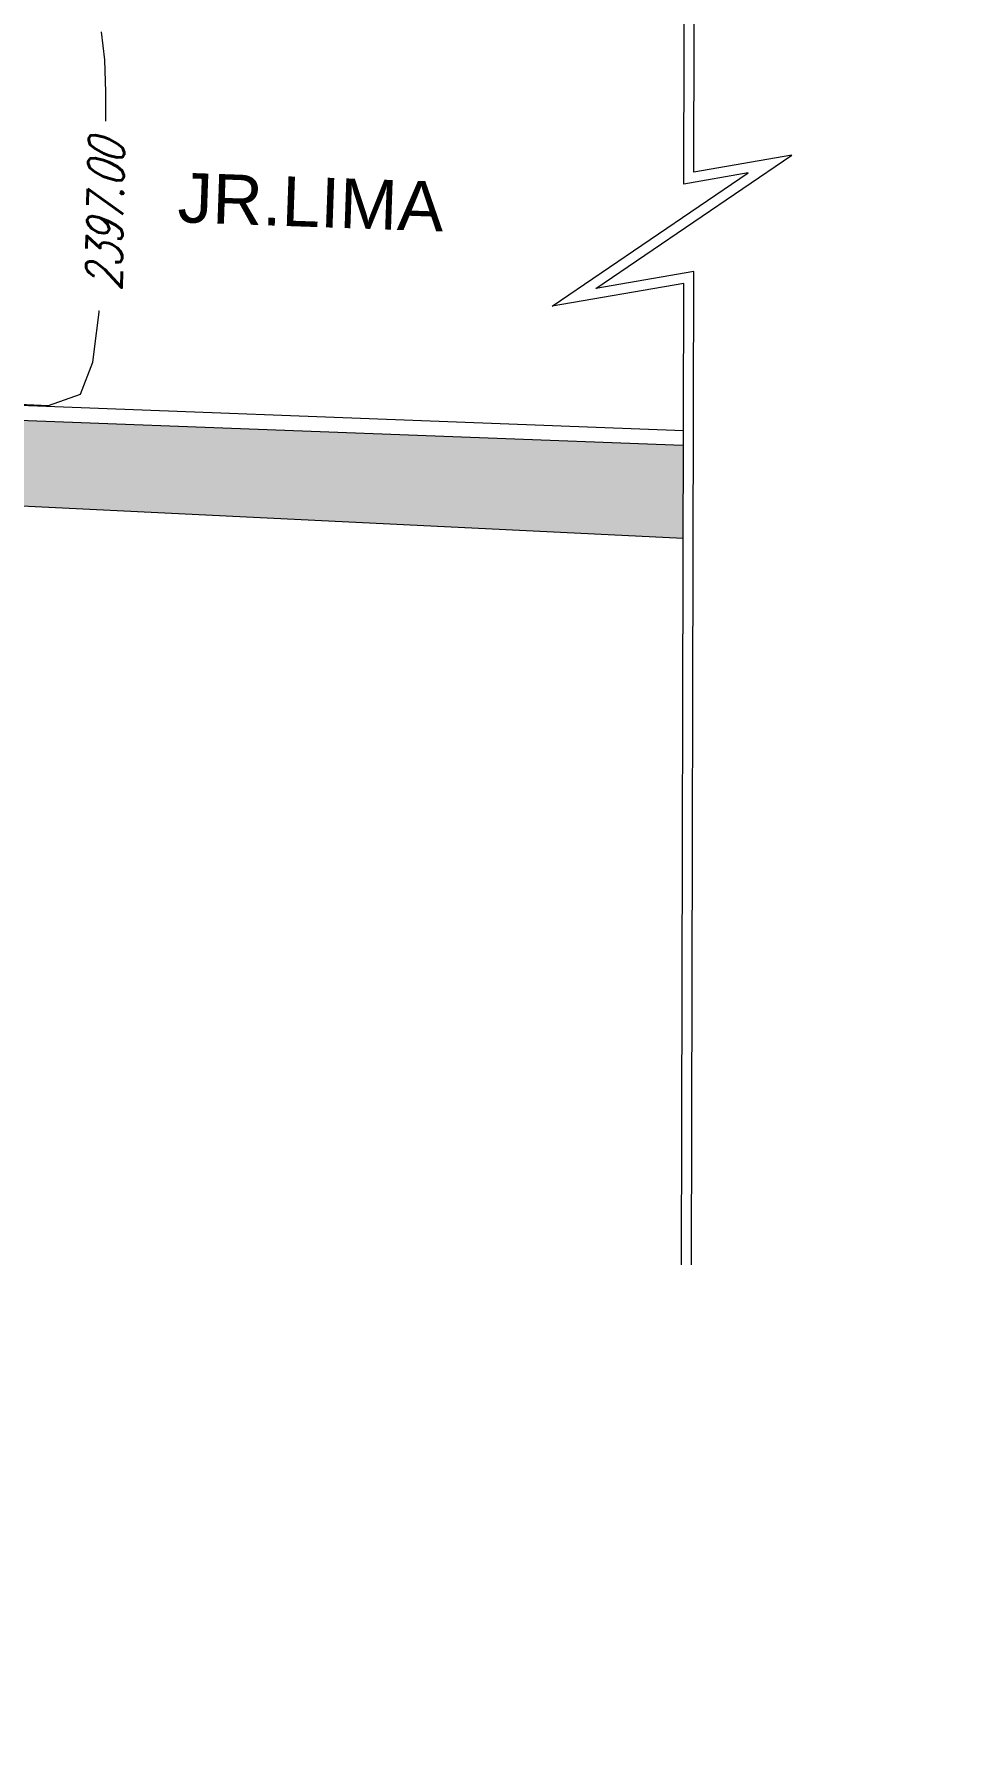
# Model space of a CAD drawing. Header units: metres. Extents: x 0 to 730306, y 0 to 8491524.
# Drawn here: x 729569.1 to 729578.52, y 8491389.66 to 8491406.98 of the extents above; entities that cross this region are included whole.
import ezdxf

# ---------------------------------------------------------------- set-up
doc = ezdxf.new("R2010")
doc.units = ezdxf.units.M
doc.layers.add('C-TOPO-MINR', color=8, linetype='Continuous')
doc.layers.add('C-TOPO-TEXT', color=7, linetype='Continuous')
for name, color, linetype, lineweight in [('CALLES', 5, 'Continuous', 18), ('HACH', 7, 'Continuous', 0), ('TEX-2', 5, 'Continuous', 5)]:
    doc.layers.add(name, color=color, linetype=linetype, lineweight=lineweight)
doc.styles.add('Arial', font='arial.ttf')
doc.styles.add('SIMPLEX', font='simplex.shx', dxfattribs={"width": 0.75, "oblique": 20, "height": 1.75})

msp = doc.modelspace()

# ---------------------------------------------------------------- hatches: boundary and pattern name
at = {"layer": 'HACH', "lineweight": 0}
h = msp.add_hatch(dxfattribs=at)
h.set_pattern_fill('AR-CONC', color=9, scale=0.003)
h.set_pattern_definition([(50, (-12.828, 1.7562), (0.546554006988, -0.047817256617), [0.05715, -0.62865]), (355, (-12.828, 1.7562), (-0.105730264275, 0.573170535717), [0.04572, -0.50292175251]), (100.4514447, (-12.78245, 1.7522), (0.44082374127, 0.525353255737), [0.0485700264, -0.5342707338]), (46.1842, (-12.828, 1.9086), (0.813237122676, -0.1261269838), [0.085725, -0.942975]), (96.63555761, (-12.7602, 1.8981), (0.712212402155, 0.74227837379), [0.07285506942, -0.80140682448]), (351.18415117, (-12.828, 1.9086), (0.712212402195, 0.74227837376), [0.06857990121, -0.75437919576]), (21, (-12.7518, 1.8705), (0.454843173807, -0.306795594561), [0.05715, -0.62865]), (326, (-12.7518, 1.8705), (0.185406085043, 0.552563898367), [0.04572, -0.50292]), (71.451445, (-12.7139, 1.84493), (0.640249257836, 0.245768306658), [0.0485700264, -0.5342698128]), (37.5, (-12.828, 1.7562), (0.0092658097518, 0.2536651166195), [0, -0.496824, 0, -0.51054, 0, -0.504825]), (7.5, (-12.828, 1.7562), (0.200458987531, 0.300541724454), [0, -0.291084, 0, -0.485394, 0, -0.192405]), (327.5, (-12.99793, 1.7562), (0.4067717855006, -0.017186231978), [0, -0.1905, 0, -0.59436, 0, -0.78867]), (317.5, (-13.07413, 1.7562), (0.444387544158, 0.0762794731), [0, -0.24765, 0, -0.394716, 0, -0.56007])])
edge = h.paths.add_edge_path()
edge.add_line((729562.736, 8491421.331), (729561.809, 8491421.371))
edge.add_line((729561.809, 8491421.371), (729561.97, 8491411.049))
edge.add_arc((729567.431, 8491413.384), 5.94, 203.1462, 247.5443)
edge.add_line((729565.163, 8491407.894), (729570.402, 8491407.594))
edge.add_line((729570.402, 8491407.594), (729575.647, 8491407.322))
edge.add_line((729575.647, 8491407.322), (729575.649, 8491408.293))
edge.add_line((729575.649, 8491408.293), (729564.89, 8491408.827))
edge.add_line((729564.89, 8491408.827), (729562.864, 8491410.948))
edge.add_line((729562.864, 8491410.948), (729562.736, 8491421.331))
h.paths.add_polyline_path([(729547.334, 8491413.259), (729524.191, 8491414.488), (729524.025, 8491411.423), (729533.985, 8491410.819), (729547.326, 8491410.01)])
edge = h.paths.add_edge_path()
edge.add_arc((729557.792, 8491416.026), 0.25, 180, 310.1578, ccw=False)
edge.add_arc((729557.792, 8491416.026), 0.25, 50.8121, 180, ccw=False)
edge.add_line((729557.95, 8491416.22), (729557.91, 8491420.972))
edge.add_arc((729557.85, 8491421.214), 0.25, 180, 283.958, ccw=False)
edge.add_arc((729557.85, 8491421.214), 0.25, 77.0119, 180, ccw=False)
edge.add_line((729557.906, 8491421.458), (729557.905, 8491421.542))
edge.add_line((729557.905, 8491421.542), (729557.068, 8491421.579))
edge.add_line((729557.068, 8491421.579), (729557.125, 8491412.739))
edge.add_line((729557.125, 8491412.739), (729554.047, 8491412.902))
edge.add_line((729554.047, 8491412.902), (729551.214, 8491413.078))
edge.add_line((729551.214, 8491413.078), (729548.064, 8491413.22))
edge.add_line((729548.064, 8491413.22), (729547.334, 8491413.222))
edge.add_line((729547.334, 8491413.222), (729547.326, 8491410.01))
edge.add_line((729547.326, 8491410.01), (729555.066, 8491409.541))
edge.add_arc((729555.374, 8491409.413), 0.333, 15.7048, 157.3571, ccw=False)
edge.add_line((729555.695, 8491409.503), (729555.874, 8491409.492))
edge.add_line((729555.874, 8491409.492), (729557.188, 8491409.412))
edge.add_arc((729557.375, 8491409.247), 0.25, 75.9215, 138.6544, ccw=False)
edge.add_line((729557.436, 8491409.49), (729558, 8491410.323))
edge.add_line((729558, 8491410.323), (729557.954, 8491415.835))
edge = h.paths.add_edge_path()
edge.add_line((729547.312, 8491403.903), (729521.445, 8491405.019))
edge.add_arc((729521.199, 8491404.977), 0.25, 0, 9.5481, ccw=False)
edge.add_arc((729521.199, 8491404.977), 0.25, -180, 0, ccw=False)
edge.add_arc((729521.199, 8491404.977), 0.25, 165.5109, 180, ccw=False)
edge.add_line((729520.957, 8491405.04), (729520.874, 8491405.044))
edge.add_line((729520.874, 8491405.044), (729520.805, 8491403.93))
edge.add_line((729520.805, 8491403.93), (729532.408, 8491403.388))
edge.add_line((729532.408, 8491403.388), (729532.301, 8491402.123))
edge.add_line((729532.301, 8491402.123), (729538.021, 8491401.271))
edge.add_line((729538.021, 8491401.271), (729545.937, 8491401.153))
edge.add_line((729545.937, 8491401.153), (729545.948, 8491401.913))
edge.add_line((729545.948, 8491401.913), (729547.306, 8491401.892))
edge.add_line((729547.306, 8491401.892), (729547.312, 8491403.903))
h.paths.add_polyline_path([(729538.683, 8491403.361), (729538.383, 8491403.361), (729538.384, 8491403.711), (729538.684, 8491403.711)], flags=16)
h.paths.add_polyline_path([(729538.634, 8491403.661), (729538.633, 8491403.411), (729538.433, 8491403.411), (729538.434, 8491403.661)], flags=0)
h.paths.add_polyline_path([(729537.145, 8491403.453), (729536.845, 8491403.454), (729536.847, 8491404.054), (729537.147, 8491404.053)], flags=16)
h.paths.add_polyline_path([(729537.096, 8491403.503), (729536.896, 8491403.504), (729536.897, 8491404.004), (729537.097, 8491404.003)], flags=0)
h.paths.add_polyline_path([(729536.339, 8491403.883), (729536.039, 8491403.884), (729536.04, 8491404.234), (729536.34, 8491404.233)], flags=16)
h.paths.add_polyline_path([(729536.289, 8491403.933), (729536.089, 8491403.933), (729536.09, 8491404.183), (729536.29, 8491404.183)], flags=0)
edge = h.paths.add_edge_path()
edge.add_line((729555.592, 8491403.546), (729555.144, 8491403.565))
edge.add_arc((729554.916, 8491403.463), 0.25, 0, 24.0911, ccw=False)
edge.add_arc((729554.916, 8491403.463), 0.25, -180, 0, ccw=False)
edge.add_arc((729554.916, 8491403.463), 0.25, 150.9679, 180, ccw=False)
edge.add_line((729554.698, 8491403.584), (729547.312, 8491403.903))
edge.add_line((729547.312, 8491403.903), (729547.306, 8491401.892))
edge.add_line((729547.306, 8491401.892), (729548.889, 8491401.869))
edge.add_line((729548.889, 8491401.869), (729548.877, 8491401.109))
edge.add_line((729548.877, 8491401.109), (729555.507, 8491401.022))
edge.add_line((729555.507, 8491401.022), (729555.592, 8491403.546))
h = msp.add_hatch(dxfattribs=at)
h.set_pattern_fill('AR-B816', color=256, scale=0.001)
h.set_pattern_definition([(0, (-12.828, 1.7562), (0, 0.2032), []), (90, (-12.828, 1.7562), (-0.2032, 0.2032), [0.2032, -0.2032])])
h.paths.add_polyline_path([(729565.197, 8491400.264), (729567.321, 8491402.311), (729575.635, 8491401.903), (729575.637, 8491402.839), (729567.076, 8491403.163), (729566.096, 8491402.273), (729564.837, 8491401.018), (729564.319, 8491399.889), (729564.316, 8491399.151, -0.526792), (729564.656, 8491398.918, -0.529009), (729564.314, 8491398.685), (729564.254, 8491381.136, -0.369747), (729564.536, 8491380.806, -0.371719), (729564.251, 8491380.476), (729564.232, 8491374.998, -0.599288), (729564.621, 8491374.79, -0.601647), (729564.231, 8491374.583), (729564.13, 8491345.469, -0.670254), (729564.558, 8491345.293, -0.672769), (729564.129, 8491345.119), (729564.12, 8491342.643), (729564.12, 8491342.511, -0.395182), (729564.431, 8491342.178, -0.397188), (729564.117, 8491341.846), (729564.092, 8491334.492, 0.456606), (729565.356, 8491333.435), (729565.365, 8491334.442), (729565.153, 8491334.444)])
h.paths.add_polyline_path([(729563.111, 8491342.644), (729565.124, 8491342.644), (729565.124, 8491343.711), (729563.111, 8491343.711)], flags=9)
h.paths.add_polyline_path([(729563.215, 8491381.271), (729565.229, 8491381.271), (729565.229, 8491382.339), (729563.215, 8491382.339)], flags=9)

# ---------------------------------------------------------------- linework, layer by layer
at = {"lineweight": 5}
for points in [[(729575.619, 8491394.588), (729575.641, 8491404.469), (729574.317, 8491404.239), (729576.289, 8491405.582), (729575.643, 8491405.469), (729575.665, 8491415.588)], [(729575.719, 8491394.588), (729575.741, 8491404.588), (729574.756, 8491404.417), (729576.728, 8491405.76), (729575.743, 8491405.588), (729575.765, 8491415.588)]]:
    msp.add_lwpolyline(points, dxfattribs=at)
at = {"layer": 'C-TOPO-MINR', "color": 84, "linetype": 'Continuous', "lineweight": 0, "elevation": 2397}
msp.add_lwpolyline([(729566.736, 8491401.772), (729566.704, 8491401.797), (729566.608, 8491401.859), (729566.418, 8491401.976), (729566.156, 8491402.162), (729565.989, 8491402.403), (729566.106, 8491402.635), (729566.392, 8491402.929), (729566.735, 8491403.203), (729567.023, 8491403.372), (729567.333, 8491403.426), (729567.659, 8491403.402), (729568, 8491403.376), (729568.349, 8491403.333), (729568.802, 8491403.261), (729569.246, 8491403.24), (729569.568, 8491403.352), (729569.692, 8491403.677), (729569.77, 8491404.286), (729569.812, 8491405.037), (729569.827, 8491405.787), (729569.823, 8491406.395), (729569.811, 8491406.72), (729569.78, 8491407.003)], dxfattribs=at)
at = {"layer": 'CALLES', "lineweight": 13}
for points in [[(729564.103, 8491381.124), (729564.169, 8491399.922), (729564.712, 8491401.105), (729565.992, 8491402.382), (729567.02, 8491403.315), (729575.637, 8491402.989)], [(729564.316, 8491399.168), (729564.319, 8491399.889), (729564.837, 8491401.018), (729566.096, 8491402.273), (729567.076, 8491403.163), (729575.632, 8491402.839)], [(729578.519, 8491334.334), (729565.153, 8491334.444), (729565.197, 8491400.264), (729567.321, 8491402.311), (729575.635, 8491401.903)]]:
    msp.add_lwpolyline(points, dxfattribs=at)

# ---------------------------------------------------------------- texts
at = {"layer": 'TEX-2', "lineweight": 9, "style": 'Arial'}
msp.add_text('JR.LIMA', height=0.5, rotation=358, dxfattribs=at).set_placement((729570.54, 8491405.085, -2393.5))

# ---------------------------------------------------------------- next in the draw order: texts
at = {"layer": 'C-TOPO-TEXT', "color": 7, "linetype": 'Continuous', "lineweight": 5, "insert": (729569.815, 8491405.147, 2397), "char_height": 0.36, "width": 1.70438, "attachment_point": 5, "rotation": 88.877, "style": 'SIMPLEX', "bg_fill": 3, "box_fill_scale": 1.277778, "bg_fill_color": 256, "bg_fill_true_color": 13158600, "bg_fill_transparency": 0}
msp.add_mtext('{\\C2;2397.00}', dxfattribs=at)

# ---------------------------------------------------------------- next in the draw order: linework, layer by layer
at = {"layer": 'C-TOPO-MINR', "color": 84, "linetype": 'Continuous', "lineweight": 0, "elevation": 2397}
msp.add_lwpolyline([(729566.736, 8491401.772), (729566.704, 8491401.797), (729566.608, 8491401.859), (729566.418, 8491401.976), (729566.156, 8491402.162), (729565.989, 8491402.403), (729566.106, 8491402.635), (729566.392, 8491402.929), (729566.735, 8491403.203), (729567.023, 8491403.372), (729567.333, 8491403.426), (729567.659, 8491403.402), (729568, 8491403.376), (729568.349, 8491403.333), (729568.802, 8491403.261), (729569.246, 8491403.24), (729569.568, 8491403.352), (729569.692, 8491403.677), (729569.77, 8491404.286), (729569.812, 8491405.037), (729569.827, 8491405.787), (729569.823, 8491406.395), (729569.811, 8491406.72), (729569.78, 8491407.003)], dxfattribs=at)

# ---------------------------------------------------------------- next in the draw order: texts
at = {"layer": 'C-TOPO-TEXT', "color": 7, "linetype": 'Continuous', "lineweight": 5, "insert": (729569.815, 8491405.147, 2397), "char_height": 0.36, "width": 1.70438, "attachment_point": 5, "rotation": 88.877, "style": 'SIMPLEX', "bg_fill": 3, "box_fill_scale": 1.277778, "bg_fill_color": 256, "bg_fill_true_color": 13158600, "bg_fill_transparency": 0}
msp.add_mtext('{\\C2;2397.00}', dxfattribs=at)

# ---------------------------------------------------------------- next in the draw order: linework, layer by layer
at = {"layer": 'C-TOPO-MINR', "color": 84, "linetype": 'Continuous', "lineweight": 0, "elevation": 2397}
msp.add_lwpolyline([(729566.736, 8491401.772), (729566.704, 8491401.797), (729566.608, 8491401.859), (729566.418, 8491401.976), (729566.156, 8491402.162), (729565.989, 8491402.403), (729566.106, 8491402.635), (729566.392, 8491402.929), (729566.735, 8491403.203), (729567.023, 8491403.372), (729567.333, 8491403.426), (729567.659, 8491403.402), (729568, 8491403.376), (729568.349, 8491403.333), (729568.802, 8491403.261), (729569.246, 8491403.24), (729569.568, 8491403.352), (729569.692, 8491403.677), (729569.77, 8491404.286), (729569.812, 8491405.037), (729569.827, 8491405.787), (729569.823, 8491406.395), (729569.811, 8491406.72), (729569.78, 8491407.003)], dxfattribs=at)

# ---------------------------------------------------------------- next in the draw order: texts
at = {"layer": 'C-TOPO-TEXT', "color": 7, "linetype": 'Continuous', "lineweight": 5, "insert": (729569.815, 8491405.147, 2397), "char_height": 0.36, "width": 1.70438, "attachment_point": 5, "rotation": 88.877, "style": 'SIMPLEX', "bg_fill": 3, "box_fill_scale": 1.277778, "bg_fill_color": 256, "bg_fill_true_color": 13158600, "bg_fill_transparency": 0}
msp.add_mtext('{\\C2;2397.00}', dxfattribs=at)

doc.saveas('drawing.dxf')
